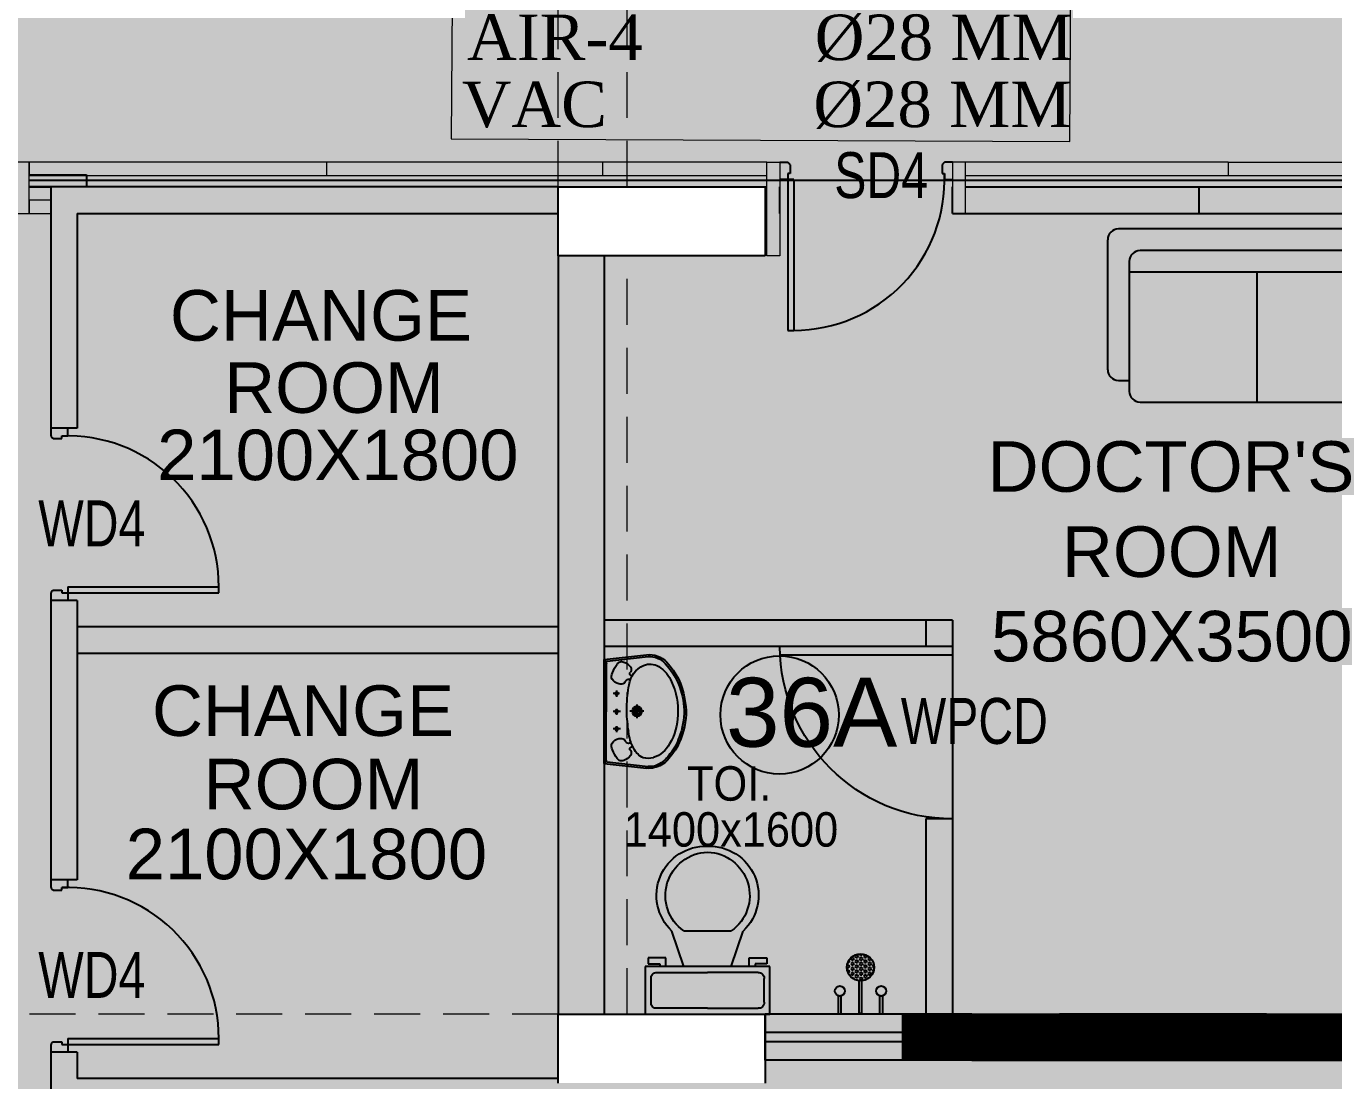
# Model space of a CAD drawing. Header units: metres. Extents: x 11749222 to 11901021, y -3863762 to -3708780.
# Drawn here: x 11802509 to 11808198, y -3809082 to -3804492 of the extents above; entities that cross this region are included whole.
import ezdxf

# ---------------------------------------------------------------- set-up
doc = ezdxf.new("R2010")
doc.units = ezdxf.units.M
doc.header["$MEASUREMENT"] = 0
doc.linetypes.add('CENTER', pattern=[0])
doc.linetypes.add('HIDDEN', pattern=[0.375, 0.25, -0.125])
doc.layers.get('0').update_dxf_attribs({"color": 251, "linetype": 'CONTINUOUS'})
for name, color, linetype in [('BEAM', 251, 'CONTINUOUS'), ('HATCH', 251, 'CONTINUOUS'), ('HS', 251, 'CONTINUOUS')]:
    doc.layers.add(name, color=color, linetype=linetype)
doc.layers.add('MGPS', color=123, linetype='CONTINUOUS', lineweight=13)
doc.layers.add('WALL PANEL', color=7, linetype='CONTINUOUS', lineweight=15)
doc.styles.add('ARIAL', font='arial.ttf', dxfattribs={"width": 0.75})
doc.styles.add('Scale M 75', font='times.ttf', dxfattribs={"height": 125})
doc.styles.get("Standard").update_dxf_attribs({"font": 'arial.ttf'})

# ---------------------------------------------------------------- blocks, each defined once
blk = doc.blocks.new('2 SEATER')
for p, q in [((11060210.1, -3898372.8), (11058961.8, -3898372.8)), ((11058914.6, -3898419.9), (11058914.6, -3898985.6)), ((11060257.2, -3898985.6), (11060257.2, -3898419.9)), ((11060115.8, -3898467.1), (11059056, -3898467.1)), ((11059008.9, -3898514.2), (11059008.9, -3899079.9)), ((11060162.9, -3899079.9), (11060162.9, -3898514.2)), ((11060162.9, -3898561.3), (11059008.9, -3898561.3)), ((11059564, -3898561.3), (11059564, -3899127)), ((11058961.8, -3899032.7), (11059008.9, -3899032.7)), ((11060162.9, -3899032.7), (11060210.1, -3899032.7)), ((11059056, -3899127), (11060115.8, -3899127))]:
    blk.add_line(p, q)
for centre, start, end in [((11058961.8, -3898419.9), 90, 180), ((11060210.1, -3898419.9), 0, 90), ((11059056, -3898514.2), 90, 180), ((11060115.8, -3898514.2), 0, 90), ((11058961.8, -3898985.6), 180, 270), ((11060210.1, -3898985.6), 270, 0), ((11059056, -3899079.9), 180, 270), ((11060115.8, -3899079.9), 270, 0)]:
    blk.add_arc(centre, 47.1, start, end)

msp = doc.modelspace()

# ---------------------------------------------------------------- hatches: boundary and pattern name
at = {"ltscale": 500}
for points in [[(11804823.1, -3805191.8), (11802615.6, -3805191.8), (11802615.6, -3806241.8), (11802730.6, -3806241.8), (11802730.6, -3805306.8), (11804823.1, -3805306.8)], [(11805023.1, -3805491.8), (11804823.1, -3805491.8), (11804823.1, -3808791.8), (11805023.1, -3808791.8)], [(11802730.6, -3806991.8), (11802615.6, -3806991.8), (11802615.6, -3808206.8), (11802730.6, -3808206.8)], [(11804823.1, -3807106.8), (11802730.6, -3807106.8), (11802730.6, -3807221.8), (11804823.1, -3807221.8)], [(11802615.6, -3809186.8), (11802730.6, -3809186.8), (11802730.6, -3808956.8), (11802615.6, -3808956.8)], [(11804823.1, -3809091.8), (11804823.1, -3809071.8), (11802730.6, -3809071.8), (11802730.6, -3809186.8), (11804823.1, -3809186.8)]]:
    msp.add_hatch(color=256, dxfattribs=at).paths.add_polyline_path(points)
at = {"layer": 'HATCH', "ltscale": 500}
h = msp.add_hatch(color=251, dxfattribs=at)
h.dxf.hatch_style = 1
h.paths.add_polyline_path([(11782733.1, -3820581.8), (11783033.1, -3820581.8), (11783033.1, -3821481.8), (11782733.1, -3821481.8)])
h.paths.add_polyline_path([(11826143.1, -3824446.8), (11827043.1, -3824446.8), (11827043.1, -3824746.8), (11826143.1, -3824746.8)])
h.paths.add_polyline_path([(11800558.1, -3830511.8), (11800858.1, -3830511.8), (11800858.1, -3831411.8), (11800558.1, -3831411.8)])
h.paths.add_polyline_path([(11822943.1, -3830511.8), (11823543.1, -3830511.8), (11823543.1, -3830811.8), (11822943.1, -3830811.8)])
h.paths.add_polyline_path([(11779303.1, -3812391.8), (11780053.1, -3812391.8), (11780053.1, -3812691.8), (11779303.1, -3812691.8)])
h.paths.add_polyline_path([(11779303.1, -3815921.8), (11780203.1, -3815921.8), (11780203.1, -3816221.8), (11779303.1, -3816221.8)])
h.paths.add_polyline_path([(11816284.8, -3830411.8), (11817113.1, -3830411.8), (11817113.1, -3830711.8), (11816284.8, -3830711.8)])
h.paths.add_polyline_path([(11792528.1, -3829811.8), (11792828.1, -3829811.8), (11792828.1, -3830711.8), (11792528.1, -3830711.8)])
h.paths.add_polyline_path([(11786358.1, -3829961.8), (11786658.1, -3829961.8), (11786658.1, -3830711.8), (11786358.1, -3830711.8)])
h.paths.add_polyline_path([(11786033.1, -3830736.8), (11786333.1, -3830736.8), (11786333.1, -3831486.8), (11786033.1, -3831486.8)])
h.paths.add_polyline_path([(11779303.1, -3801521.8), (11780053.1, -3801521.8), (11780053.1, -3801821.8), (11779303.1, -3801821.8)])
h.paths.add_polyline_path([(11826143.1, -3801521.8), (11827043.1, -3801521.8), (11827043.1, -3801821.8), (11826143.1, -3801821.8)])
h.paths.add_polyline_path([(11779203.1, -3820581.8), (11779503.1, -3820581.8), (11779503.1, -3821481.8), (11779203.1, -3821481.8)])
h.paths.add_polyline_path([(11786033.1, -3829961.8), (11786333.1, -3829961.8), (11786333.1, -3830711.8), (11786033.1, -3830711.8)])
h.paths.add_polyline_path([(11826043.1, -3787791.8), (11826343.1, -3787791.8), (11826343.1, -3786813.5), (11826043.1, -3786813.5)])
h.paths.add_polyline_path([(11779303.1, -3808791.8), (11780053.1, -3808791.8), (11780053.1, -3809091.8), (11779303.1, -3809091.8)])
h.paths.add_polyline_path([(11807758.1, -3830511.8), (11808058.1, -3830511.8), (11808058.1, -3831411.8), (11807758.1, -3831411.8)])
h.paths.add_polyline_path([(11826143.1, -3781561.8), (11827043.1, -3781561.8), (11827043.1, -3781861.8), (11826143.1, -3781861.8)])
h.paths.add_polyline_path([(11826143.1, -3797921.8), (11827043.1, -3797921.8), (11827043.1, -3798221.8), (11826143.1, -3798221.8)])
h.paths.add_polyline_path([(11779303.1, -3805191.8), (11780053.1, -3805191.8), (11780053.1, -3805491.8), (11779303.1, -3805491.8)])
h.paths.add_polyline_path([(11811358.1, -3824481.8), (11811658.1, -3824481.8), (11811658.1, -3825381.8), (11811358.1, -3825381.8)])
h.paths.add_polyline_path([(11826143.1, -3805191.8), (11827043.1, -3805191.8), (11827043.1, -3805491.8), (11826143.1, -3805491.8)])
h.paths.add_polyline_path([(11784348.1, -3790791.8), (11784648.1, -3790791.8), (11784648.1, -3791391.8), (11784348.1, -3791391.8)])
h.paths.add_polyline_path([(11779303.1, -3790791.8), (11780203.1, -3790791.8), (11780203.1, -3791091.8), (11779303.1, -3791091.8)])
h.paths.add_polyline_path([(11826143.1, -3790791.8), (11826943.1, -3790791.8), (11826943.1, -3791091.8), (11826143.1, -3791091.8)])
h.paths.add_polyline_path([(11822943.1, -3819521.8), (11823642, -3819521.8), (11823642, -3819821.8), (11822943.1, -3819821.8)])
h.paths.add_polyline_path([(11820113.1, -3830411.8), (11820941.3, -3830411.8), (11820941.3, -3830711.8), (11820113.1, -3830711.8)])
h.paths.add_polyline_path([(11826143.1, -3812391.8), (11827043.1, -3812391.8), (11827043.1, -3812691.8), (11826143.1, -3812691.8)])
h.paths.add_polyline_path([(11784348.1, -3787191.8), (11784648.1, -3787191.8), (11784648.1, -3787791.8), (11784348.1, -3787791.8)])
h.paths.add_polyline_path([(11784673.1, -3787191.8), (11784973.1, -3787191.8), (11784973.1, -3787791.8), (11784673.1, -3787791.8)])
h.paths.add_polyline_path([(11780683.1, -3786891.8), (11780983.1, -3786891.8), (11780983.1, -3787791.8), (11780683.1, -3787791.8)])
h.paths.add_polyline_path([(11826143.1, -3830411.8), (11827043.1, -3830411.8), (11827043.1, -3830711.8), (11826143.1, -3830711.8)])
h.paths.add_polyline_path([(11798793.1, -3779261.8), (11799093.1, -3779261.8), (11799093.1, -3780161.8), (11798793.1, -3780161.8)])
h.paths.add_polyline_path([(11804823.1, -3779261.8), (11805123.1, -3779261.8), (11805123.1, -3780161.8), (11804823.1, -3780161.8)])
h.paths.add_polyline_path([(11782733.1, -3829961.8), (11783033.1, -3829961.8), (11783033.1, -3830711.8), (11782733.1, -3830711.8)])
h.paths.add_polyline_path([(11784673.1, -3790791.8), (11784973.1, -3790791.8), (11784973.1, -3791391.8), (11784673.1, -3791391.8)])
h.paths.add_polyline_path([(11795493.1, -3779261.8), (11795793.1, -3779261.8), (11795793.1, -3780161.8), (11795493.1, -3780161.8)])
h.paths.add_polyline_path([(11780683.1, -3781011.8), (11780983.1, -3781011.8), (11780983.1, -3781761.8), (11780683.1, -3781761.8)])
h.paths.add_polyline_path([(11784348.1, -3794391.8), (11784648.1, -3794391.8), (11784648.1, -3794991.8), (11784348.1, -3794991.8)])
h.paths.add_polyline_path([(11784673.1, -3794991.8), (11784973.1, -3794991.8), (11784973.1, -3794391.8), (11784673.1, -3794391.8)])
h.paths.add_polyline_path([(11782733.1, -3815471.8), (11783033.1, -3815471.8), (11783033.1, -3816221.8), (11782733.1, -3816221.8)])
h.paths.add_polyline_path([(11784348.1, -3781011.8), (11784648.1, -3781011.8), (11784648.1, -3781761.8), (11784348.1, -3781761.8)])
h.paths.add_polyline_path([(11782283.1, -3830736.8), (11783033.1, -3830736.8), (11783033.1, -3831036.8), (11782283.1, -3831036.8)])
h.paths.add_polyline_path([(11811358.1, -3830511.8), (11811658.1, -3830511.8), (11811658.1, -3831411.8), (11811358.1, -3831411.8)])
h.paths.add_polyline_path([(11782733.1, -3824481.8), (11783033.1, -3824481.8), (11783033.1, -3825231.8), (11782733.1, -3825231.8)])
h.paths.add_polyline_path([(11804158.1, -3830511.8), (11804458.1, -3830511.8), (11804458.1, -3831411.8), (11804158.1, -3831411.8)])
h.paths.add_polyline_path([(11826143.1, -3794391.8), (11827043.1, -3794391.8), (11827043.1, -3794691.8), (11826143.1, -3794691.8)])
h.paths.add_polyline_path([(11779303.1, -3797921.8), (11780053.1, -3797921.8), (11780053.1, -3798221.8), (11779303.1, -3798221.8)])
h.paths.add_polyline_path([(11820113.1, -3830736.8), (11820713.1, -3830736.8), (11820713.1, -3831036.8), (11820113.1, -3831036.8)])
h.paths.add_polyline_path([(11779028.1, -3830736.8), (11779778.1, -3830736.8), (11779778.1, -3831036.8), (11779028.1, -3831036.8)])
h.paths.add_polyline_path([(11816513.1, -3830736.8), (11817113.1, -3830736.8), (11817113.1, -3831036.8), (11816513.1, -3831036.8)])
h.paths.add_polyline_path([(11780203.1, -3794391.8), (11779303.1, -3794391.8), (11779303.1, -3794691.8), (11780203.1, -3794691.8)])
h.paths.add_polyline_path([(11792528.1, -3824481.8), (11792828.1, -3824481.8), (11792828.1, -3825381.8), (11792528.1, -3825381.8)])
h.paths.add_polyline_path([(11796958.1, -3830511.8), (11797258.1, -3830511.8), (11797258.1, -3831411.8), (11796958.1, -3831411.8)])
h.paths.add_polyline_path([(11816813.1, -3824481.8), (11817113.1, -3824481.8), (11817113.1, -3825381.8), (11816813.1, -3825381.8)])
h.paths.add_polyline_path([(11826143.1, -3815921.8), (11827043.1, -3815921.8), (11827043.1, -3816221.8), (11826143.1, -3816221.8)])
h.paths.add_polyline_path([(11826143.1, -3821181.8), (11827121.3, -3821181.8), (11827121.3, -3821481.8), (11826143.1, -3821481.8)])
h.paths.add_polyline_path([(11787103.1, -3780861.8), (11787403.1, -3780861.8), (11787403.1, -3781761.8), (11787103.1, -3781761.8)])
edge = h.paths.add_edge_path()
edge.add_line((11807608.1, -3780861.8), (11807608.1, -3781761.8))
edge.add_line((11820113.1, -3821481.8), (11821091.3, -3821481.8))
edge.add_line((11786033.1, -3815471.8), (11786033.1, -3816221.8))
edge.add_line((11807908.1, -3787791.8), (11807908.1, -3786891.8))
edge.add_line((11786333.1, -3825231.8), (11786333.1, -3824481.8))
edge.add_line((11786358.1, -3824481.8), (11786358.1, -3825231.8))
h.paths.add_polyline_path([(11804823.1, -3821181.8), (11805723.1, -3821181.8), (11805723.1, -3821481.8), (11804823.1, -3821481.8)], flags=17)
h.paths.add_polyline_path([(11789463.1, -3820581.8), (11789763.1, -3820581.8), (11789763.1, -3821481.8), (11789463.1, -3821481.8)], flags=17)
h.paths.add_polyline_path([(11786358.1, -3820731.8), (11786658.1, -3820731.8), (11786658.1, -3821481.8), (11786358.1, -3821481.8)], flags=17)
h.paths.add_polyline_path([(11786358.1, -3824481.8), (11786658.1, -3824481.8), (11786658.1, -3825231.8), (11786358.1, -3825231.8)], flags=17)
h.paths.add_polyline_path([(11794814.8, -3821181.8), (11795793.1, -3821181.8), (11795793.1, -3821481.8), (11794814.8, -3821481.8)], flags=17)
h.paths.add_polyline_path([(11796618.9, -3824481.8), (11797597.2, -3824481.8), (11797597.2, -3824781.8), (11796618.9, -3824781.8)], flags=17)
h.paths.add_polyline_path([(11810183.1, -3821181.8), (11811083.1, -3821181.8), (11811083.1, -3821481.8), (11810183.1, -3821481.8)], flags=17)
h.paths.add_polyline_path([(11798793.1, -3821181.8), (11799771.3, -3821181.8), (11799771.3, -3821481.8), (11798793.1, -3821481.8)], flags=17)
h.paths.add_polyline_path([(11816213.1, -3821181.8), (11817113.1, -3821181.8), (11817113.1, -3821481.8), (11816213.1, -3821481.8)], flags=17)
h.paths.add_polyline_path([(11786033.1, -3820731.8), (11786333.1, -3820731.8), (11786333.1, -3821481.8), (11786033.1, -3821481.8)], flags=17)
h.paths.add_polyline_path([(11786033.1, -3824481.8), (11786333.1, -3824481.8), (11786333.1, -3825231.8), (11786033.1, -3825231.8)], flags=17)
h.paths.add_polyline_path([(11810183.1, -3794391.8), (11811083.1, -3794391.8), (11811083.1, -3794691.8), (11810183.1, -3794691.8)], flags=17)
h.paths.add_polyline_path([(11804823.1, -3787191.8), (11805123.1, -3787191.8), (11805123.1, -3787791.8), (11804823.1, -3787791.8)], flags=16)
h.paths.add_polyline_path([(11804823.1, -3801521.8), (11805723.1, -3801521.8), (11805723.1, -3801821.8), (11804823.1, -3801821.8)], flags=17)
h.paths.add_polyline_path([(11801593.1, -3785331.8), (11802193.1, -3785331.8), (11802193.1, -3785631.8), (11801593.1, -3785631.8)], flags=17)
h.paths.add_polyline_path([(11801593.1, -3787491.8), (11802193.1, -3787491.8), (11802193.1, -3787791.8), (11801593.1, -3787791.8)], flags=16)
h.paths.add_polyline_path([(11810183.1, -3815921.8), (11811083.1, -3815921.8), (11811083.1, -3816221.8), (11810183.1, -3816221.8)], flags=17)
h.paths.add_polyline_path([(11786033.1, -3815471.8), (11786333.1, -3815471.8), (11786333.1, -3816221.8), (11786033.1, -3816221.8)], flags=17)
h.paths.add_polyline_path([(11795793.1, -3805491.8), (11794893.1, -3805491.8), (11794893.1, -3805191.8), (11795793.1, -3805191.8)], flags=17)
h.paths.add_polyline_path([(11788863.1, -3812391.8), (11789763.1, -3812391.8), (11789763.1, -3812691.8), (11788863.1, -3812691.8)], flags=17)
h.paths.add_polyline_path([(11795493.1, -3815621.8), (11795793.1, -3815621.8), (11795793.1, -3816521.8), (11795493.1, -3816521.8)], flags=17)
h.paths.add_polyline_path([(11788863.1, -3815921.8), (11789763.1, -3815921.8), (11789763.1, -3816221.8), (11788863.1, -3816221.8)], flags=17)
h.paths.add_polyline_path([(11804823.1, -3812391.8), (11805723.1, -3812391.8), (11805723.1, -3812691.8), (11804823.1, -3812691.8)], flags=17)
h.paths.add_polyline_path([(11786358.1, -3815471.8), (11786658.1, -3815471.8), (11786658.1, -3816221.8), (11786358.1, -3816221.8)], flags=17)
h.paths.add_polyline_path([(11788863.1, -3808791.8), (11789763.1, -3808791.8), (11789763.1, -3809091.8), (11788863.1, -3809091.8)], flags=17)
h.paths.add_polyline_path([(11810183.1, -3797921.8), (11811083.1, -3797921.8), (11811083.1, -3798221.8), (11810183.1, -3798221.8)], flags=17)
h.paths.add_polyline_path([(11810183.1, -3808791.8), (11811083.1, -3808791.8), (11811083.1, -3809091.8), (11810183.1, -3809091.8)], flags=17)
h.paths.add_polyline_path([(11810183.1, -3805191.8), (11811083.1, -3805191.8), (11811083.1, -3805491.8), (11810183.1, -3805491.8)], flags=17)
h.paths.add_polyline_path([(11813683.1, -3819521.8), (11814283.1, -3819521.8), (11814283.1, -3819821.8), (11813683.1, -3819821.8)], flags=17)
h.paths.add_polyline_path([(11820113.1, -3801521.8), (11821013.1, -3801521.8), (11821013.1, -3801821.8), (11820113.1, -3801821.8)], flags=17)
h.paths.add_polyline_path([(11816213.1, -3801521.8), (11817113.1, -3801521.8), (11817113.1, -3801821.8), (11816213.1, -3801821.8)], flags=17)
h.paths.add_polyline_path([(11798793.1, -3808491.8), (11799093.1, -3808491.8), (11799093.1, -3809391.8), (11798793.1, -3809391.8)], flags=17)
h.paths.add_polyline_path([(11804823.1, -3808791.8), (11805723.1, -3808791.8), (11805723.1, -3809091.8), (11804823.1, -3809091.8)], flags=17)
h.paths.add_polyline_path([(11820113.1, -3821181.8), (11821091.3, -3821181.8), (11821091.3, -3821481.8), (11820113.1, -3821481.8)], flags=17)
h.paths.add_polyline_path([(11795493.1, -3808491.8), (11795793.1, -3808491.8), (11795793.1, -3809391.8), (11795493.1, -3809391.8)], flags=17)
h.paths.add_polyline_path([(11816813.1, -3808491.8), (11817113.1, -3808491.8), (11817113.1, -3809391.8), (11816813.1, -3809391.8)], flags=17)
h.paths.add_polyline_path([(11798793.1, -3801521.8), (11799693.1, -3801521.8), (11799693.1, -3801821.8), (11798793.1, -3801821.8)], flags=17)
h.paths.add_polyline_path([(11811910.6, -3787491.8), (11812810.6, -3787491.8), (11812810.6, -3787791.8), (11811910.6, -3787791.8)], flags=17)
h.paths.add_polyline_path([(11816213.1, -3787491.8), (11817113.1, -3787491.8), (11817113.1, -3787791.8), (11816213.1, -3787791.8)], flags=17)
h.paths.add_polyline_path([(11820113.1, -3787491.8), (11821013.1, -3787491.8), (11821013.1, -3787791.8), (11820113.1, -3787791.8)], flags=17)
h.paths.add_polyline_path([(11804823.1, -3805191.8), (11805723.1, -3805191.8), (11805723.1, -3805491.8), (11804823.1, -3805491.8)], flags=17)
h.paths.add_polyline_path([(11798793.1, -3805191.8), (11799693.1, -3805191.8), (11799693.1, -3805491.8), (11798793.1, -3805491.8)], flags=17)
h.paths.add_polyline_path([(11792363.1, -3819521.8), (11792963.1, -3819521.8), (11792963.1, -3819821.8), (11792363.1, -3819821.8)], flags=17)
h.paths.add_polyline_path([(11804823.1, -3794391.8), (11805723.1, -3794391.8), (11805723.1, -3794691.8), (11804823.1, -3794691.8)], flags=17)
h.paths.add_polyline_path([(11788863.1, -3805191.8), (11789763.1, -3805191.8), (11789763.1, -3805491.8), (11788863.1, -3805491.8)], flags=17)
h.paths.add_polyline_path([(11820113.1, -3805191.8), (11821013.1, -3805191.8), (11821013.1, -3805491.8), (11820113.1, -3805491.8)], flags=17)
h.paths.add_polyline_path([(11816213.1, -3805191.8), (11817113.1, -3805191.8), (11817113.1, -3805491.8), (11816213.1, -3805491.8)], flags=17)
h.paths.add_polyline_path([(11820113.1, -3808491.8), (11820413.1, -3808491.8), (11820413.1, -3809391.8), (11820113.1, -3809391.8)], flags=17)
h.paths.add_polyline_path([(11798793.1, -3812091.8), (11799093.1, -3812091.8), (11799093.1, -3812991.8), (11798793.1, -3812991.8)], flags=17)
h.paths.add_polyline_path([(11820113.1, -3815621.8), (11820413.1, -3815621.8), (11820413.1, -3816521.8), (11820113.1, -3816521.8)], flags=17)
h.paths.add_polyline_path([(11804823.1, -3797921.8), (11805723.1, -3797921.8), (11805723.1, -3798221.8), (11804823.1, -3798221.8)], flags=17)
h.paths.add_polyline_path([(11816813.1, -3797621.8), (11817113.1, -3797621.8), (11817113.1, -3798521.8), (11816813.1, -3798521.8)], flags=17)
h.paths.add_polyline_path([(11820113.1, -3797621.8), (11820413.1, -3797621.8), (11820413.1, -3798521.8), (11820113.1, -3798521.8)], flags=17)
h.paths.add_polyline_path([(11794893.1, -3801521.8), (11795793.1, -3801521.8), (11795793.1, -3801821.8), (11794893.1, -3801821.8)], flags=17)
h.paths.add_polyline_path([(11809987.8, -3801521.6), (11811083.1, -3801521.8), (11811083.1, -3801821.8), (11809987.8, -3801821.6)], flags=17)
h.paths.add_polyline_path([(11788863.1, -3801521.8), (11789763.1, -3801521.8), (11789763.1, -3801821.8), (11788863.1, -3801821.8)], flags=17)
h.paths.add_polyline_path([(11803818.9, -3824481.8), (11804797.2, -3824481.8), (11804797.2, -3824781.8), (11803818.9, -3824781.8)], flags=17)
h.paths.add_polyline_path([(11795493.1, -3812091.8), (11795793.1, -3812091.8), (11795793.1, -3812991.8), (11795493.1, -3812991.8)], flags=17)
h.paths.add_polyline_path([(11791348.1, -3781761.8), (11791648.1, -3781761.8), (11791648.1, -3780961.8), (11791348.1, -3780961.8)], flags=17)
h.paths.add_polyline_path([(11820113.1, -3794091.8), (11820413.1, -3794091.8), (11820413.1, -3794991.8), (11820113.1, -3794991.8)], flags=17)
h.paths.add_polyline_path([(11795493.1, -3784731.8), (11795793.1, -3784731.8), (11795793.1, -3785631.8), (11795493.1, -3785631.8)], flags=17)
h.paths.add_polyline_path([(11810183.1, -3790791.8), (11811083.1, -3790791.8), (11811083.1, -3791091.8), (11810183.1, -3791091.8)], flags=17)
h.paths.add_polyline_path([(11804823.1, -3784731.8), (11805123.1, -3784731.8), (11805123.1, -3785631.8), (11804823.1, -3785631.8)], flags=17)
h.paths.add_polyline_path([(11791348.1, -3786891.8), (11791648.1, -3786891.8), (11791648.1, -3787791.8), (11791348.1, -3787791.8)], flags=17)
h.paths.add_polyline_path([(11807608.1, -3786891.8), (11807908.1, -3786891.8), (11807908.1, -3787791.8), (11807608.1, -3787791.8)], flags=16)
h.paths.add_polyline_path([(11788863.1, -3790791.8), (11789763.1, -3790791.8), (11789763.1, -3791091.8), (11788863.1, -3791091.8)], flags=17)
h.paths.add_polyline_path([(11798793.1, -3790791.8), (11799438.1, -3790791.8), (11799438.1, -3791091.8), (11798793.1, -3791091.8)], flags=17)
h.paths.add_polyline_path([(11787103.1, -3786891.8), (11787403.1, -3786891.8), (11787403.1, -3787791.8), (11787103.1, -3787791.8)], flags=17)
h.paths.add_polyline_path([(11816813.1, -3780861.8), (11817113.1, -3780861.8), (11817113.1, -3781761.8), (11816813.1, -3781761.8)], flags=17)
h.paths.add_polyline_path([(11795493.1, -3786891.8), (11795793.1, -3786891.8), (11795793.1, -3787791.8), (11795493.1, -3787791.8)], flags=17)
h.paths.add_polyline_path([(11812210.6, -3780861.8), (11812510.6, -3780861.8), (11812510.6, -3781761.8), (11812210.6, -3781761.8)], flags=17)
h.paths.add_polyline_path([(11820113.1, -3790791.8), (11821013.1, -3790791.8), (11821013.1, -3791091.8), (11820113.1, -3791091.8)], flags=17)
h.paths.add_polyline_path([(11795493.1, -3797621.8), (11795793.1, -3797621.8), (11795793.1, -3798521.8), (11795493.1, -3798521.8)], flags=17)
h.paths.add_polyline_path([(11788863.1, -3794391.8), (11789763.1, -3794391.8), (11789763.1, -3794691.8), (11788863.1, -3794691.8)], flags=17)
h.paths.add_polyline_path([(11807608.1, -3780861.8), (11807908.1, -3780861.8), (11807908.1, -3781761.8), (11807608.1, -3781761.8)], flags=17)
h.paths.add_polyline_path([(11816213.1, -3790791.8), (11817113.1, -3790791.8), (11817113.1, -3791091.8), (11816213.1, -3791091.8)], flags=17)
h.paths.add_polyline_path([(11820113.1, -3780861.8), (11820413.1, -3780861.8), (11820413.1, -3781761.8), (11820113.1, -3781761.8)], flags=17)
h.paths.add_polyline_path([(11807418.9, -3824481.8), (11808397.2, -3824481.8), (11808397.2, -3824781.8), (11807418.9, -3824781.8)], flags=17)
h.paths.add_polyline_path([(11804823.1, -3790791.8), (11805723.1, -3790791.8), (11805723.1, -3791091.8), (11804823.1, -3791091.8)], flags=17)
h.paths.add_polyline_path([(11804823.1, -3815921.8), (11805723.1, -3815921.8), (11805723.1, -3816221.8), (11804823.1, -3816221.8)], flags=17)
h.paths.add_polyline_path([(11798793.1, -3794091.8), (11799093.1, -3794091.8), (11799093.1, -3794991.8), (11798793.1, -3794991.8)], flags=17)
h.paths.add_polyline_path([(11810183.1, -3812391.8), (11811083.1, -3812391.8), (11811083.1, -3812691.8), (11810183.1, -3812691.8)], flags=17)
h.paths.add_polyline_path([(11795493.1, -3794991.8), (11795793.1, -3794991.8), (11795793.1, -3794094.2), (11795493.1, -3794094.2)], flags=17)
h.paths.add_polyline_path([(11816813.1, -3812091.8), (11817113.1, -3812091.8), (11817113.1, -3812991.8), (11816813.1, -3812991.8)], flags=17)
h.paths.add_polyline_path([(11798793.1, -3815621.8), (11799093.1, -3815621.8), (11799093.1, -3816521.8), (11798793.1, -3816521.8)], flags=17)
h.paths.add_polyline_path([(11820113.1, -3812091.8), (11820413.1, -3812091.8), (11820413.1, -3812991.8), (11820113.1, -3812991.8)], flags=17)
h.paths.add_polyline_path([(11794814.8, -3790791.8), (11795793.1, -3790791.8), (11795793.1, -3791091.8), (11794814.8, -3791091.8)], flags=17)
h.paths.add_polyline_path([(11816813.1, -3815621.8), (11817113.1, -3815621.8), (11817113.1, -3816521.8), (11816813.1, -3816521.8)], flags=17)
h.paths.add_polyline_path([(11798793.1, -3797621.8), (11799093.1, -3797621.8), (11799093.1, -3798521.8), (11798793.1, -3798521.8)], flags=17)
h.paths.add_polyline_path([(11788863.1, -3797921.8), (11789763.1, -3797921.8), (11789763.1, -3798221.8), (11788863.1, -3798221.8)], flags=17)
h.paths.add_polyline_path([(11816813.1, -3794091.8), (11817113.1, -3794091.8), (11817113.1, -3794991.8), (11816813.1, -3794991.8)], flags=17)
h.paths.add_polyline_path([(11820413.1, -3824539), (11820113.1, -3824539), (11820113.1, -3825460.1), (11820413.1, -3825460.1)])
at = {"layer": 'HS', "lineweight": -3, "ltscale": 500}
h = msp.add_hatch(dxfattribs=at)
h.set_pattern_fill('ANSI31', color=256)
h.set_pattern_definition([(45, (933747.81311, -219538.8442), (-0.0883883476483, 0.0883883476483), [])])
h.paths.add_polyline_path([(11810183.1, -3805191.8), (11808810.6, -3805191.8), (11808810.6, -3805306.8), (11810183.1, -3805306.8)])
h.paths.add_polyline_path([(11806595.2, -3805191.8), (11806595.2, -3805306.8), (11808810.6, -3805306.8), (11808810.6, -3805191.8)])
h.paths.add_polyline_path([(11806538.1, -3805242.2), (11806538.1, -3805191.8), (11806538.1, -3805191.8)])
h = msp.add_hatch(dxfattribs=at)
h.set_pattern_fill('ANSI31', color=256, scale=10)
h.set_pattern_definition([(45, (11809515.1278, -3808913.0314), (-0.8838835, 0.8838835), [])])
h.paths.add_polyline_path([(11810183.1, -3808791.8), (11809283.1, -3808791.8), (11809563.6, -3808791.8), (11809563.6, -3808991.8), (11809283.1, -3808991.8), (11810183.1, -3808991.8)])
h.paths.add_polyline_path([(11808663.6, -3808791.8), (11806538.1, -3808791.8), (11806323.1, -3808791.8), (11806323.1, -3808991.8), (11806623.1, -3808991.8), (11808663.6, -3808991.8)])

# ---------------------------------------------------------------- linework, layer by layer
at = {"lineweight": 25}
for p, q in [((11805788.1, -3805084.7), (11805821.8, -3805084.7)), ((11805821.8, -3805084.7), (11805821.8, -3805086.5)), ((11806504.3, -3805084.7), (11806504.3, -3805086.5)), ((11806538.1, -3805084.7), (11806504.3, -3805084.7)), ((11802522.5, -3805138.8), (11802771.4, -3805138.8)), ((11802771.4, -3805138.8), (11802771.4, -3805191.8)), ((11805821.8, -3805133.4), (11805821.8, -3805815.9)), ((11805833.1, -3805133.4), (11805821.8, -3805133.4)), ((11805833.1, -3805095.9), (11805831.2, -3805095.9)), ((11805833.1, -3805095.9), (11805833.1, -3805133.4)), ((11806493.1, -3805095.9), (11806495, -3805095.9)), ((11806493.1, -3805095.9), (11806493.1, -3805133.4)), ((11806493.1, -3805133.4), (11806504.3, -3805133.4)), ((11806504.3, -3805133.4), (11806504.3, -3805159.7)), ((11816883.1, -3805163.8), (11802522.5, -3805163.8)), ((11804823.1, -3805191.8), (11802522.5, -3805191.8)), ((11802615.6, -3805191.8), (11802615.6, -3806275.6)), ((11805723.1, -3805191.8), (11805730.9, -3805191.8)), ((11805788, -3805191.8), (11805788.1, -3805191.8)), ((11805848.1, -3805159.7), (11805788.1, -3805159.7)), ((11805788.1, -3805306.8), (11805788.1, -3805191.8)), ((11805848.1, -3805159.7), (11805848.1, -3805815.9)), ((11806504.3, -3805159.7), (11806538.1, -3805159.7)), ((11806538.1, -3805191.8), (11806538.1, -3805191.8)), ((11806538.1, -3805306.8), (11806538.1, -3805191.8)), ((11806595.2, -3805191.8), (11810183.1, -3805191.8)), ((11802730.6, -3805306.8), (11804823.1, -3805306.8)), ((11802730.6, -3805306.8), (11802730.6, -3806241.8)), ((11805723.1, -3805306.8), (11805730.9, -3805306.8)), ((11805788, -3805306.8), (11805788.1, -3805306.8)), ((11806538.1, -3805306.8), (11810183.1, -3805306.8)), ((11804823.1, -3805491.8), (11804823.1, -3808791.8)), ((11805023.1, -3805491.8), (11805023.1, -3808791.8)), ((11805821.8, -3805815.9), (11805848.1, -3805815.9)), ((11802730.6, -3806241.8), (11802615.6, -3806241.8)), ((11802615.6, -3806275.6), (11802617.4, -3806275.6)), ((11802664.3, -3806286.8), (11802664.3, -3806275.6)), ((11802664.3, -3806275.6), (11802690.6, -3806275.6)), ((11802690.6, -3806275.6), (11802690.6, -3806241.8)), ((11802626.8, -3806286.8), (11802626.8, -3806284.9)), ((11802626.8, -3806286.8), (11802664.3, -3806286.8)), ((11802615.6, -3806958.1), (11802617.4, -3806958.1)), ((11802615.6, -3806958.1), (11802615.6, -3808240.6)), ((11802626.8, -3806946.8), (11802626.8, -3806948.7)), ((11802626.8, -3806946.8), (11802664.3, -3806946.8)), ((11802664.3, -3806946.8), (11802664.3, -3806958.1)), ((11802664.3, -3806958.1), (11803346.8, -3806958.1)), ((11802690.6, -3806931.8), (11803346.8, -3806931.8)), ((11802690.6, -3806931.8), (11802690.6, -3806991.8)), ((11803346.8, -3806958.1), (11803346.8, -3806931.8)), ((11802730.6, -3806991.8), (11802615.6, -3806991.8)), ((11802730.6, -3806991.8), (11802730.6, -3808206.8)), ((11806423.1, -3807076.8), (11805023.1, -3807076.8)), ((11806423.1, -3807076.8), (11806423.1, -3807191.8)), ((11806538.1, -3807076.8), (11806423.1, -3807076.8)), ((11806538.1, -3807076.8), (11806538.1, -3808791.8)), ((11804823.1, -3807106.8), (11802730.6, -3807106.8)), ((11804823.1, -3807221.8), (11802730.6, -3807221.8)), ((11806538.1, -3807191.8), (11805023.1, -3807191.8)), ((11805023.1, -3807248.3), (11805207.8, -3807227.6)), ((11805023.1, -3807256.3), (11805214.5, -3807234.8)), ((11805023.1, -3807700.7), (11805023.1, -3807248.3)), ((11806538.1, -3807191.8), (11805788.1, -3807191.8)), ((11806538.1, -3807229.3), (11805789, -3807229.3)), ((11805032.7, -3807685.6), (11805033.8, -3807267.7)), ((11805089.8, -3807395.9), (11805062.5, -3807395.9)), ((11805077.5, -3807383.8), (11805077.5, -3807410)), ((11805095, -3807475.1), (11805062.5, -3807475.1)), ((11805077.5, -3807463), (11805077.5, -3807489.2)), ((11805196.5, -3807473.6), (11805135.1, -3807473.6)), ((11805166.4, -3807503.9), (11805166.4, -3807443.6)), ((11805095, -3807549.9), (11805062.5, -3807549.9)), ((11805077.5, -3807537.8), (11805077.5, -3807564)), ((11805023.1, -3807692.8), (11805214.5, -3807714.2)), ((11805023.1, -3807700.7), (11805207.8, -3807721.4)), ((11806423.1, -3807941.8), (11806423.1, -3808791.8)), ((11806538.1, -3807941.8), (11806423.1, -3807941.8)), ((11802730.6, -3808206.8), (11802615.6, -3808206.8)), ((11802690.6, -3808240.6), (11802690.6, -3808206.8)), ((11802615.6, -3808240.6), (11802617.4, -3808240.6)), ((11802626.8, -3808251.8), (11802626.8, -3808249.9)), ((11802626.8, -3808251.8), (11802664.3, -3808251.8)), ((11802664.3, -3808251.8), (11802664.3, -3808240.6)), ((11802664.3, -3808240.6), (11802690.6, -3808240.6)), ((11805369.6, -3808584.9), (11805317.9, -3808429.7)), ((11805576.5, -3808429.7), (11805369.6, -3808429.7)), ((11805576.5, -3808584.9), (11805628.2, -3808429.7)), ((11805292, -3808546.1), (11805214.4, -3808546.1)), ((11805214.4, -3808546.1), (11805214.4, -3808572)), ((11805292, -3808584.9), (11805292, -3808546.1)), ((11805654.1, -3808546.1), (11805731.7, -3808546.1)), ((11805654.1, -3808584.9), (11805654.1, -3808546.1)), ((11805731.7, -3808546.1), (11805731.7, -3808572)), ((11805744.6, -3808584.9), (11805201.5, -3808584.9)), ((11805201.5, -3808584.9), (11805201.5, -3808791.8)), ((11805214.4, -3808572), (11805266.2, -3808572)), ((11805253.2, -3808610.8), (11805473.1, -3808610.8)), ((11805266.2, -3808572), (11805266.2, -3808584.9)), ((11805692.9, -3808610.8), (11805473.1, -3808610.8)), ((11805731.7, -3808572), (11805680, -3808572)), ((11805680, -3808572), (11805680, -3808584.9)), ((11805744.6, -3808791.8), (11805744.6, -3808584.9)), ((11805227.4, -3808740.1), (11805227.4, -3808636.6)), ((11805718.8, -3808740.1), (11805718.8, -3808636.6)), ((11805473.1, -3808765.9), (11805253.2, -3808765.9)), ((11805473.1, -3808765.9), (11805692.9, -3808765.9)), ((11805201.5, -3808791.8), (11805473.1, -3808791.8)), ((11805473.1, -3808791.8), (11805744.6, -3808791.8)), ((11805723.1, -3808991.8), (11805723.1, -3808791.8)), ((11806623.1, -3808791.8), (11805723.1, -3808791.8)), ((11806323.1, -3808991.8), (11806323.1, -3808791.8)), ((11806623.1, -3808791.8), (11809283.1, -3808791.8)), ((11807904.3, -3808791.8), (11807004.3, -3808791.8)), ((11802690.6, -3808896.8), (11803346.8, -3808896.8)), ((11802690.6, -3808896.8), (11802690.6, -3808956.8)), ((11803346.8, -3808923.1), (11803346.8, -3808896.8)), ((11806323.1, -3808871.8), (11805723.1, -3808871.8)), ((11802615.6, -3808923.1), (11802615.6, -3809186.8)), ((11802615.6, -3808923.1), (11802617.4, -3808923.1)), ((11802626.8, -3808911.8), (11802626.8, -3808913.7)), ((11802626.8, -3808911.8), (11802664.3, -3808911.8)), ((11802664.3, -3808911.8), (11802664.3, -3808923.1)), ((11802664.3, -3808923.1), (11803346.8, -3808923.1)), ((11806323.1, -3808911.8), (11805723.1, -3808911.8)), ((11802730.6, -3808956.8), (11802615.6, -3808956.8)), ((11802730.6, -3808956.8), (11802730.6, -3809071.8)), ((11806623.1, -3808991.8), (11805723.1, -3808991.8)), ((11806623.1, -3808991.8), (11809283.1, -3808991.8)), ((11807904.3, -3808991.8), (11807004.3, -3808991.8)), ((11804823.1, -3809071.8), (11802730.6, -3809071.8))]:
    msp.add_line(p, q, dxfattribs=at)
at = {"lineweight": 25, "ltscale": 500}
for p, q in [((11802522.5, -3805191.8), (11802615.6, -3805191.8)), ((11804823.1, -3805491.8), (11804823.1, -3805191.8)), ((11804823.1, -3805191.8), (11805723.1, -3805191.8)), ((11805723.1, -3805191.8), (11805723.1, -3805491.8)), ((11807610.6, -3805191.8), (11807610.6, -3805306.8)), ((11805723.1, -3805491.8), (11804823.1, -3805491.8)), ((11806100.3, -3808545.3), (11806097.2, -3808550.8)), ((11806097.2, -3808550.7), (11806100.3, -3808556.2)), ((11806100.3, -3808545.3), (11806106.6, -3808545.3)), ((11806100.3, -3808556.2), (11806106.6, -3808556.2)), ((11806106.6, -3808545.3), (11806109.7, -3808550.7)), ((11806109.7, -3808550.8), (11806106.6, -3808556.2)), ((11806119.1, -3808534.5), (11806115.9, -3808539.9)), ((11806115.9, -3808539.9), (11806119.1, -3808545.3)), ((11806119.1, -3808556.2), (11806115.9, -3808561.6)), ((11806119.1, -3808534.5), (11806125.3, -3808534.5)), ((11806119.1, -3808545.3), (11806125.3, -3808545.3)), ((11806119.1, -3808556.2), (11806125.3, -3808556.2)), ((11806125.3, -3808534.5), (11806128.4, -3808539.9)), ((11806128.4, -3808539.9), (11806125.3, -3808545.3)), ((11806125.3, -3808556.2), (11806128.4, -3808561.6)), ((11806134.8, -3808528.8), (11806134.7, -3808529.1)), ((11806134.7, -3808529.1), (11806137.8, -3808534.5)), ((11806137.8, -3808545.3), (11806134.7, -3808550.8)), ((11806134.7, -3808550.7), (11806137.8, -3808556.2)), ((11806137.8, -3808534.5), (11806144.1, -3808534.5)), ((11806137.8, -3808545.3), (11806144.1, -3808545.3)), ((11806137.8, -3808556.2), (11806144.1, -3808556.2)), ((11806147.1, -3808529.3), (11806144.1, -3808534.5)), ((11806144.1, -3808545.3), (11806147.2, -3808550.7)), ((11806147.2, -3808550.8), (11806144.1, -3808556.2)), ((11806156.6, -3808534.5), (11806153.4, -3808539.9)), ((11806153.4, -3808539.9), (11806156.6, -3808545.3)), ((11806156.6, -3808556.2), (11806153.4, -3808561.6)), ((11806156.6, -3808534.5), (11806162.8, -3808534.5)), ((11806156.6, -3808545.3), (11806162.8, -3808545.3)), ((11806156.6, -3808556.2), (11806162.8, -3808556.2)), ((11806162.8, -3808534.5), (11806165.9, -3808539.9)), ((11806165.9, -3808539.9), (11806162.8, -3808545.3)), ((11806162.8, -3808556.2), (11806165.9, -3808561.6)), ((11806175.3, -3808545.3), (11806172.2, -3808550.8)), ((11806172.2, -3808550.7), (11806175.3, -3808556.2)), ((11806175.3, -3808545.3), (11806179.7, -3808545.3)), ((11806175.3, -3808556.2), (11806181.6, -3808556.2)), ((11806184.7, -3808550.8), (11806181.6, -3808556.2)), ((11806079.7, -3808585.4), (11806081.6, -3808588.6)), ((11806081.6, -3808577.8), (11806080.1, -3808580.3)), ((11806081.6, -3808599.5), (11806081, -3808600.4)), ((11806081.6, -3808577.8), (11806087.8, -3808577.8)), ((11806081.6, -3808588.6), (11806087.8, -3808588.6)), ((11806081.6, -3808599.5), (11806087.8, -3808599.5)), ((11806083.4, -3808567), (11806087.8, -3808567)), ((11806084.1, -3808610.3), (11806087.8, -3808610.3)), ((11806090.9, -3808561.6), (11806087.8, -3808567)), ((11806087.8, -3808577.8), (11806090.9, -3808583.2)), ((11806090.9, -3808583.2), (11806087.8, -3808588.6)), ((11806087.8, -3808599.5), (11806090.9, -3808604.9)), ((11806090.9, -3808604.9), (11806087.8, -3808610.3)), ((11806088.3, -3808557), (11806090.9, -3808561.6)), ((11806100.3, -3808567), (11806097.2, -3808572.4)), ((11806097.2, -3808572.4), (11806100.3, -3808577.8)), ((11806100.3, -3808588.6), (11806097.2, -3808594.1)), ((11806097.2, -3808594.1), (11806100.3, -3808599.5)), ((11806100.3, -3808610.3), (11806097.2, -3808615.7)), ((11806100.3, -3808567), (11806106.6, -3808567)), ((11806100.3, -3808577.8), (11806106.6, -3808577.8)), ((11806100.3, -3808588.6), (11806106.6, -3808588.6)), ((11806100.3, -3808599.5), (11806106.6, -3808599.5)), ((11806100.3, -3808610.3), (11806106.6, -3808610.3)), ((11806106.6, -3808567), (11806109.7, -3808572.4)), ((11806109.7, -3808572.4), (11806106.6, -3808577.8)), ((11806106.6, -3808588.6), (11806109.7, -3808594.1)), ((11806109.7, -3808594.1), (11806106.6, -3808599.5)), ((11806106.6, -3808610.3), (11806109.7, -3808615.7)), ((11806115.9, -3808561.6), (11806119.1, -3808567)), ((11806119.1, -3808577.8), (11806115.9, -3808583.2)), ((11806115.9, -3808583.2), (11806119.1, -3808588.6)), ((11806119.1, -3808599.5), (11806115.9, -3808604.9)), ((11806115.9, -3808604.9), (11806119.1, -3808610.3)), ((11806119.1, -3808567), (11806125.3, -3808567)), ((11806119.1, -3808577.8), (11806125.3, -3808577.8)), ((11806119.1, -3808588.6), (11806125.3, -3808588.6)), ((11806119.1, -3808599.5), (11806125.3, -3808599.5)), ((11806119.1, -3808610.3), (11806125.3, -3808610.3)), ((11806128.4, -3808561.6), (11806125.3, -3808567)), ((11806125.3, -3808577.8), (11806128.4, -3808583.2)), ((11806128.4, -3808583.2), (11806125.3, -3808588.6)), ((11806125.3, -3808599.5), (11806128.4, -3808604.9)), ((11806128.4, -3808604.9), (11806125.3, -3808610.3)), ((11806137.8, -3808567), (11806134.7, -3808572.4)), ((11806134.7, -3808572.4), (11806137.8, -3808577.8)), ((11806137.8, -3808588.6), (11806134.7, -3808594.1)), ((11806134.7, -3808594.1), (11806137.8, -3808599.5)), ((11806137.8, -3808610.3), (11806134.7, -3808615.7)), ((11806137.8, -3808567), (11806144.1, -3808567)), ((11806137.8, -3808577.8), (11806144.1, -3808577.8)), ((11806137.8, -3808588.6), (11806144.1, -3808588.6)), ((11806137.8, -3808599.5), (11806144.1, -3808599.5)), ((11806137.8, -3808610.3), (11806144.1, -3808610.3)), ((11806144.1, -3808567), (11806147.2, -3808572.4)), ((11806147.2, -3808572.4), (11806144.1, -3808577.8)), ((11806144.1, -3808588.6), (11806147.2, -3808594.1)), ((11806147.2, -3808594.1), (11806144.1, -3808599.5)), ((11806144.1, -3808610.3), (11806147.2, -3808615.7)), ((11806153.4, -3808561.6), (11806156.6, -3808567)), ((11806156.6, -3808577.8), (11806153.4, -3808583.2)), ((11806153.4, -3808583.2), (11806156.6, -3808588.6)), ((11806156.6, -3808599.5), (11806153.4, -3808604.9)), ((11806153.4, -3808604.9), (11806156.6, -3808610.3)), ((11806156.6, -3808567), (11806162.8, -3808567)), ((11806156.6, -3808577.8), (11806162.8, -3808577.8)), ((11806156.6, -3808588.6), (11806162.8, -3808588.6)), ((11806156.6, -3808599.5), (11806162.8, -3808599.5)), ((11806156.6, -3808610.3), (11806162.8, -3808610.3)), ((11806165.9, -3808561.6), (11806162.8, -3808567)), ((11806162.8, -3808577.8), (11806165.9, -3808583.2)), ((11806165.9, -3808583.2), (11806162.8, -3808588.6)), ((11806162.8, -3808599.5), (11806165.9, -3808604.9)), ((11806165.9, -3808604.9), (11806162.8, -3808610.3)), ((11806175.3, -3808567), (11806172.2, -3808572.4)), ((11806172.2, -3808572.4), (11806175.3, -3808577.8)), ((11806175.3, -3808588.6), (11806172.2, -3808594.1)), ((11806172.2, -3808594.1), (11806175.3, -3808599.5)), ((11806175.3, -3808610.3), (11806172.2, -3808615.7)), ((11806175.3, -3808567), (11806181.6, -3808567)), ((11806175.3, -3808577.8), (11806181.6, -3808577.8)), ((11806175.3, -3808588.6), (11806181.6, -3808588.6)), ((11806175.3, -3808599.5), (11806181.6, -3808599.5)), ((11806175.3, -3808610.3), (11806181.6, -3808610.3)), ((11806181.6, -3808567), (11806184.7, -3808572.4)), ((11806184.7, -3808572.4), (11806181.6, -3808577.8)), ((11806181.6, -3808588.6), (11806184.7, -3808594.1)), ((11806184.7, -3808594.1), (11806181.6, -3808599.5)), ((11806181.6, -3808610.3), (11806184.7, -3808615.7)), ((11806191.3, -3808561), (11806190.9, -3808561.6)), ((11806190.9, -3808561.6), (11806193.7, -3808566.3)), ((11806194.1, -3808577.8), (11806190.9, -3808583.2)), ((11806190.9, -3808583.2), (11806194.1, -3808588.6)), ((11806194.1, -3808599.5), (11806190.9, -3808604.9)), ((11806190.9, -3808604.9), (11806193.6, -3808609.4)), ((11806194.1, -3808577.8), (11806196.9, -3808577.8)), ((11806194.1, -3808588.6), (11806197.7, -3808588.6)), ((11806194.1, -3808599.5), (11806196.5, -3808599.5)), ((11806097.2, -3808615.7), (11806100.3, -3808621.1)), ((11806100.3, -3808631.9), (11806100.1, -3808632.4)), ((11806100.3, -3808621.1), (11806106.6, -3808621.1)), ((11806100.3, -3808631.9), (11806106.6, -3808631.9)), ((11806109.7, -3808615.7), (11806106.6, -3808621.1)), ((11806106.6, -3808631.9), (11806109.7, -3808637.4)), ((11806109.7, -3808637.4), (11806108.9, -3808638.7)), ((11806119.1, -3808621.1), (11806115.9, -3808626.5)), ((11806115.9, -3808626.5), (11806119.1, -3808631.9)), ((11806119.1, -3808642.8), (11806118.8, -3808643.3)), ((11806119.1, -3808621.1), (11806125.3, -3808621.1)), ((11806119.1, -3808631.9), (11806125.3, -3808631.9)), ((11806119.1, -3808642.8), (11806125.3, -3808642.8)), ((11806125.3, -3808621.1), (11806128.4, -3808626.5)), ((11806128.4, -3808626.5), (11806125.3, -3808631.9)), ((11806125.3, -3808642.8), (11806126.9, -3808645.6)), ((11806132.5, -3808787), (11806132.5, -3808646.4)), ((11806134.7, -3808615.7), (11806137.8, -3808621.1)), ((11806137.8, -3808631.9), (11806134.7, -3808637.4)), ((11806134.7, -3808637.4), (11806137.8, -3808642.8)), ((11806137.8, -3808621.1), (11806144.1, -3808621.1)), ((11806137.8, -3808631.9), (11806144.1, -3808631.9)), ((11806137.8, -3808642.8), (11806144.1, -3808642.8)), ((11806147.2, -3808615.7), (11806144.1, -3808621.1)), ((11806144.1, -3808631.9), (11806147.2, -3808637.4)), ((11806147.2, -3808637.4), (11806144.1, -3808642.8)), ((11806144.9, -3808787), (11806144.9, -3808646.4)), ((11806156.6, -3808621.1), (11806153.4, -3808626.5)), ((11806153.4, -3808626.5), (11806156.6, -3808631.9)), ((11806156.6, -3808642.8), (11806155.7, -3808644.3)), ((11806156.6, -3808621.1), (11806162.8, -3808621.1)), ((11806156.6, -3808631.9), (11806162.8, -3808631.9)), ((11806156.6, -3808642.8), (11806160, -3808642.8)), ((11806162.8, -3808621.1), (11806165.9, -3808626.5)), ((11806165.9, -3808626.5), (11806162.8, -3808631.9)), ((11806172.2, -3808615.7), (11806175.3, -3808621.1)), ((11806175.3, -3808631.9), (11806173.2, -3808635.6)), ((11806175.3, -3808621.1), (11806181.6, -3808621.1)), ((11806175.3, -3808631.9), (11806177.8, -3808631.9)), ((11806184.7, -3808615.7), (11806181.6, -3808621.1)), ((11806042.3, -3808787), (11806042.3, -3808711.6)), ((11806054.7, -3808787), (11806054.7, -3808711.9)), ((11806222.6, -3808787), (11806222.6, -3808711.9)), ((11806235, -3808787), (11806235, -3808711.6)), ((11804823.1, -3809091.8), (11804823.1, -3808791.8)), ((11804823.1, -3808791.8), (11805723.1, -3808791.8)), ((11805723.1, -3808791.8), (11805723.1, -3809091.8)), ((11806132.5, -3808787), (11806144.9, -3808787)), ((11806538.1, -3808791.8), (11807936.6, -3808791.8))]:
    msp.add_line(p, q, dxfattribs=at)
at = {"lineweight": -3, "ltscale": 500}
for centre, radius in [((11805786.2, -3807489.5), 257.3), ((11806138.7, -3808587.7), 59), ((11806049.1, -3808690.8), 21.9), ((11806228.3, -3808690.8), 21.9)]:
    msp.add_circle(centre, radius, dxfattribs=at)
for centre, radius, start, end in [((11805821.8, -3805095.9), 9.38, 0, 90), ((11806504.3, -3805095.9), 9.38, 90, 180), ((11805848.1, -3805159.7), 656.2, 270, 2.2924), ((11802626.8, -3806275.6), 9.38, 180, 270), ((11802690.6, -3806931.8), 656.2, 0, 92.2924), ((11802626.8, -3806958.1), 9.38, 90, 180), ((11802626.8, -3808240.6), 9.38, 180, 270), ((11802690.6, -3808896.8), 656.2, 0, 92.2924), ((11802626.8, -3808923.1), 9.38, 90, 180)]:
    msp.add_arc(centre, radius, start, end)
at = {"extrusion": (0, 0, -1)}
for centre, major_axis, start_param, end_param in [((11805000.8, -3807273.3), (0, 33.5), 0.727251, 1.402875), ((11805220.9, -3807326.2), (0, 99.5), -0.132539, 0.848731), ((11805219.1, -3807329.1), (0.1, 94.4), -0.049658, 0.838116), ((11806538.1, -3807191.8), (-27.6, 749.5), 3.178452, 4.749248), ((11805178, -3807348.5), (1.1, 126.1), -1.238036, -0.892193), ((11805099.1, -3807277.7), (0, 20.7), -1.101507, 0.481509), ((11805090.7, -3807313.4), (-0.3, 56.9), 0.324902, 0.965135), ((11805241.2, -3807373.3), (0, 109.8), -1.431017, -0.436146), ((11805143.5, -3807309.5), (-6.08, 6.08), 4.867594, 6.265028), ((11805123.6, -3807292.1), (0, 17.9), 0.880684, 2.260744), ((11805222.8, -3807338.9), (0, 70.9), -0.405199, 0.56573), ((11805187.1, -3807397.7), (-0.2, 139.7), 0.557563, 1.193786), ((11805090.5, -3807456.6), (0, 275.4), 0.806541, 1.180915), ((11805082.8, -3807463.2), (-0.1, 293.9), 0.809856, 1.41441), ((11805089.2, -3807322.2), (0, 34), 4.33982, 5.202657), ((11805097.8, -3807306.3), (0.3, 49.2), 3.359735, 4.09512), ((11805095.7, -3807323.7), (0, 31.9), 2.620328, 3.422401), ((11805137.3, -3807358.9), (-0.2, 26.8), -1.278641, -0.487266), ((11805129.6, -3807340.8), (0, 7.39), -0.727724, 1.373337), ((11805420.3, -3807428.8), (-0.3, 296.4), -1.495794, -1.328336), ((11805143.7, -3807311.6), (5.47, 5.47), 2.097053, 3.541809), ((11805046.3, -3807469.9), (0, 297.5), 1.141495, 1.637774), ((11805068.3, -3807474.1), (0, 302.7), 1.155365, 1.952189), ((11805077.5, -3807395.9), (0.02, 6.43), 3.139035, 9.42222), ((11805853.4, -3807477.7), (0.1, 732.1), -1.56667, -1.474079), ((11805105.7, -3807478.3), (-0.1, 274.2), 1.346594, 1.865175), ((11805077.5, -3807475.1), (0.08, 6.43), 3.12883, 9.412015), ((11805921.3, -3807439.9), (0.8, 800.7), 4.558159, 4.668067), ((11805166.4, -3807473.6), (0, 21.6), 3.141254, 9.424439), ((11805166.4, -3807473.6), (-0.1, 15.5), 3.145308, 9.428493), ((11805166.4, -3807473.6), (0, 10.9), 3.142047372431534, 9.42523267961112), ((11805095.7, -3807487.6), (0, 247.5), 1.579809, 2.112792), ((11805077.5, -3807549.9), (0.02, 6.43), 3.139035, 9.42222), ((11805296.3, -3807550.4), (0.1, 166.8), 4.181112, 4.641559), ((11805089.4, -3807490), (0.2, 287), 1.808981, 2.322804), ((11805157.7, -3807528.3), (-0.2, 200.3), 1.868215, 2.281789), ((11805089.2, -3807624.7), (0, 34), 4.222121, 5.084958), ((11805097.8, -3807640.6), (0.1, 49.2), -0.960797, -0.225412), ((11805178, -3807598.5), (-0.3, 126.1), 4.027191, 4.373034), ((11805095.7, -3807623.3), (-0.1, 31.9), -0.276767, 0.525307), ((11805137.3, -3807588.1), (0.2, 26.8), 3.628858, 4.420234), ((11805129.8, -3807604.9), (-0.03, 8.55), 1.455188, 3.796569), ((11805143.5, -3807637.5), (-6.08, 6.08), 4.730546, 6.12798), ((11805144.5, -3807636), (6.17, 6.17), 4.354779, 6.027124), ((11805123.6, -3807654.8), (0, 17.9), 0.880848, 2.260908), ((11805225.8, -3807602.8), (0, 80.1), 3.554495, 4.299548), ((11805196.3, -3807556.5), (0.2, 126), 2.054055, 2.802751), ((11805008.5, -3807680.9), (0, 24.7), 1.765467, 2.50956), ((11805099.1, -3807669.2), (0, 20.7), 2.661884, 4.2449), ((11805090.7, -3807633.6), (0.3, 56.9), 2.176458, 2.816691), ((11805214.4, -3807583.7), (0, 94.7), 2.890537, 3.362984), ((11805221.5, -3807636.4), (0, 78.1), 2.562376, 3.231693), ((11805220.5, -3807614.7), (-0.1, 106), 2.310552, 2.942572), ((11805205, -3807593.9), (-0.1, 123.1), 2.127435, 2.640092), ((11805217.9, -3807638.8), (-0.1, 83.2), 2.850118, 3.264751), ((11805465.2, -3808274.5), (-151.4, 151.4), 4.686239, 7.105146), ((11805478.6, -3808275.3), (-133.6, 133.6), 4.541602, 7.039318), ((11805480.9, -3808274.5), (-151.4, -151.4), 2.319632, 4.738539), ((11805467.5, -3808275.3), (-133.6, 133.6), 0.814663, 3.31238), ((11805250, -3808633.4), (-16.2, 16.2), -0.927295, 0.927295), ((11805696.1, -3808633.4), (-16.2, 16.2), 0.643501, 2.498091), ((11805250, -3808743.3), (-16.2, -16.2), 5.35589, 7.21048), ((11805696.1, -3808743.3), (-16.2, -16.2), 3.785094, 5.639684)]:
    msp.add_ellipse(centre, major_axis=major_axis, ratio=1, start_param=start_param, end_param=end_param, dxfattribs=at)
at = {"layer": 'BEAM', "linetype": 'HIDDEN', "lineweight": 18, "ltscale": 800}
for p, q in [((11804823.1, -3805191.8), (11804823.1, -3801821.8)), ((11805123.1, -3805191.8), (11805123.1, -3801821.8)), ((11804823.1, -3808791.8), (11804823.1, -3805491.8)), ((11805123.1, -3808791.8), (11805123.1, -3805491.8)), ((11804823.1, -3808791.8), (11799093.1, -3808791.8))]:
    msp.add_line(p, q, dxfattribs=at)
at = {"layer": 'MGPS', "color": 206, "lineweight": 9, "elevation": 29.1}
msp.add_lwpolyline([(11807056.7, -3803812.1), (11804366.1, -3803801.2), (11804358, -3804983), (11807048.6, -3804993.9)], close=True, dxfattribs=at)
at = {"layer": 'WALL PANEL', "color": 150, "lineweight": 15}
for points in [[(11802465.3, -3805306.9), (11802522.5, -3805306.9), (11802522.5, -3805084.6), (11802465.4, -3805084.6)], [(11805730.9, -3805141.8), (11805730.9, -3805084.7), (11805015.6, -3805084.7), (11805015.6, -3805141.8)], [(11805788.1, -3805491.8), (11805730.9, -3805491.8), (11805730.9, -3805084.7), (11805788, -3805084.7)], [(11806538.1, -3805306.8), (11806595.2, -3805306.8), (11806595.2, -3805084.7), (11806538.1, -3805084.7)], [(11802522.5, -3805249.8), (11802522.5, -3805306.9), (11802615.6, -3805307), (11802615.6, -3805249.8)]]:
    msp.add_lwpolyline(points, close=True, dxfattribs=at)
for points in [[(11805015.6, -3805084.7), (11802522.5, -3805084.6), (11802522.5, -3805141.8), (11805015.6, -3805141.8)], [(11803815.6, -3805084.7), (11803815.6, -3805141.8)], [(11807738.1, -3805084.7), (11806538.1, -3805084.7), (11806538.1, -3805141.8), (11806538.1, -3805141.8)], [(11807738.1, -3805084.7), (11807738.1, -3805141.8), (11816138.4, -3805141.8)], [(11807738.1, -3805084.7), (11816138.4, -3805084.7)], [(11806595.2, -3805141.8), (11807738.1, -3805141.8)]]:
    msp.add_lwpolyline(points, dxfattribs=at)

# ---------------------------------------------------------------- block references
at = {"color": 0, "linetype": 'CENTER'}
msp.add_blockref('2 SEATER', (748299.1, 92998.6), dxfattribs=at)

# ---------------------------------------------------------------- texts
at = {"lineweight": 20, "style": 'ARIAL', "width": 0.75}
for s, p in [('SD4', (11806024.4, -3805240.5)), ('WD4', (11802561.5, -3806755.8)), ('WPCD', (11806313.7, -3807615.7)), ('WD4', (11802561.5, -3808720.8))]:
    msp.add_text(s, height=200, dxfattribs=at).set_placement(p)
at = {"lineweight": 20}
for s, height, p in [('CHANGE', 220, (11803134.1, -3805860.7)), ('ROOM', 220, (11803370, -3806174.9)), ('2100X1800', 220, (11803078.5, -3806467.8)), ("DOCTOR'S", 220, (11806691.4, -3806518.4)), ('ROOM', 220, (11807014.4, -3806889)), ('5860X3500', 220, (11806706.5, -3807256.6)), ('CHANGE', 220, (11803056.1, -3807580.7)), ('36A', 300, (11805553.1, -3807627.8)), ('ROOM', 220, (11803281.1, -3807900.4)), ('2100X1800', 220, (11802942, -3808204.4))]:
    msp.add_text(s, height=height, dxfattribs=at).set_placement(p)
at = {"lineweight": 20, "width": 0.9}
for s, p in [('TOI.', (11805383.8, -3807862.7)), ('1400x1600', (11805108.2, -3808062.6))]:
    msp.add_text(s, height=150, dxfattribs=at).set_placement(p)
at = {"layer": 'MGPS', "color": 7, "lineweight": 9, "style": 'Scale M 75'}
for s, p in [('AIR-4          Ø28 MM', (11804426.7, -3804639.7, 29.1)), ('VAC            Ø28 MM', (11804404, -3804931.4, 29.1))]:
    msp.add_text(s, height=198.117, rotation=0, dxfattribs=at).set_placement(p)

doc.saveas('drawing.dxf')
